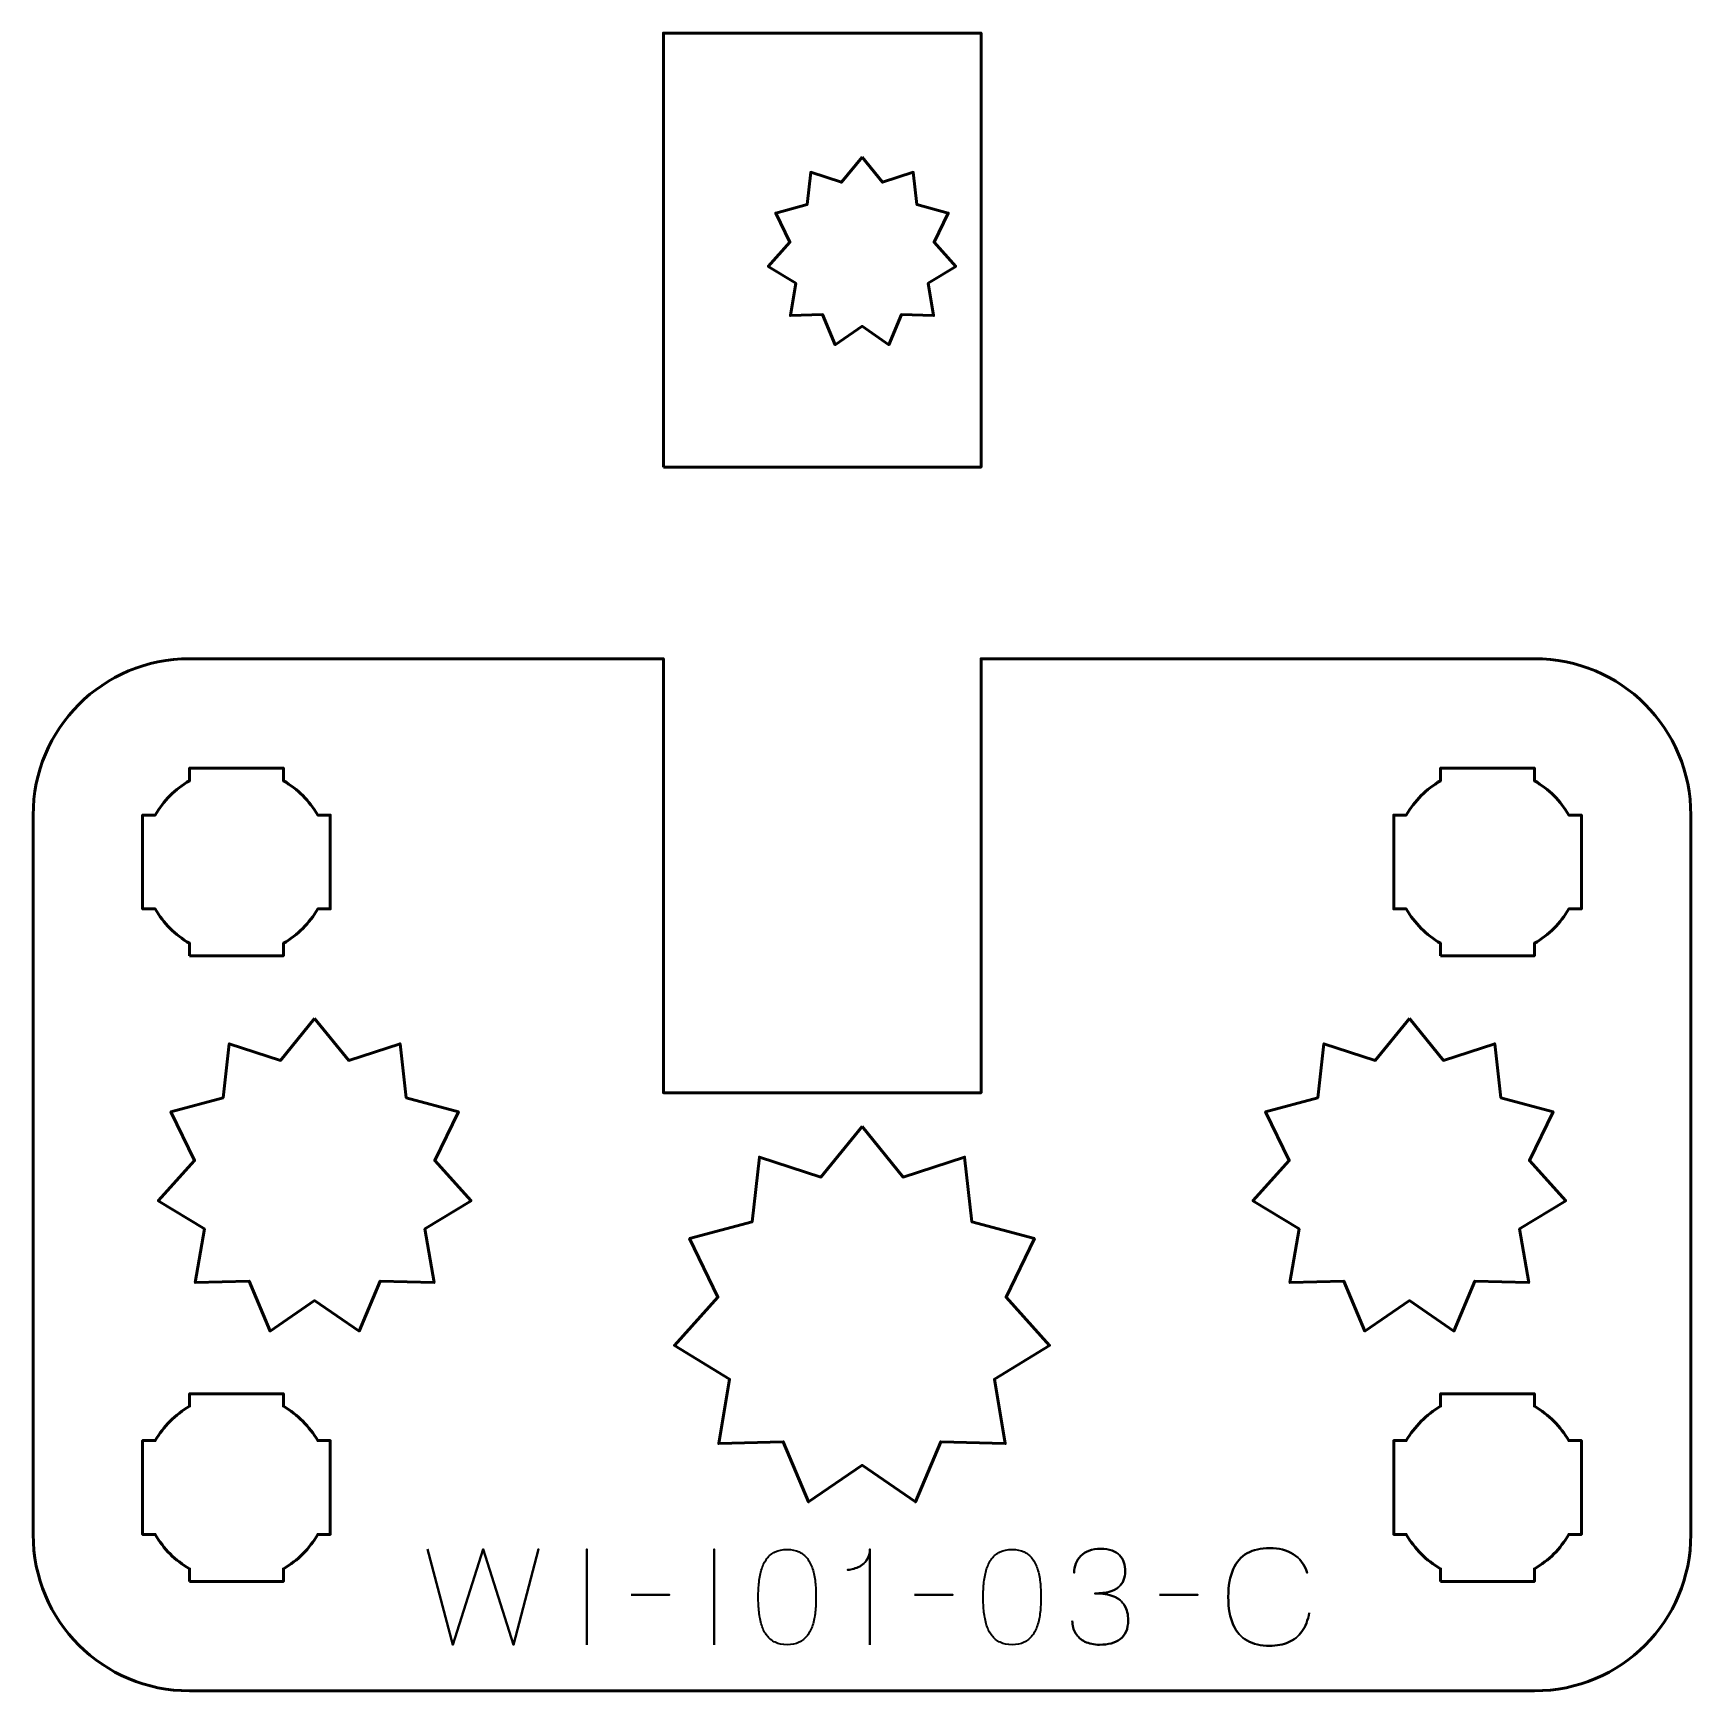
# Model space of a CAD drawing. Header units: centimetres. Extents: x -19.2 to -1.8, y -16.5 to -11.2.
# Drawn here: x -7.15 to -1.85, y -16.5 to -11.2 of the extents above; entities that cross this region are included whole.
import ezdxf

# ---------------------------------------------------------------- set-up
doc = ezdxf.new("R2010")
doc.units = ezdxf.units.CM
doc.header["$MEASUREMENT"] = 0
doc.layers.add('Layer 1', color=7, linetype='Continuous')

msp = doc.modelspace()

# ---------------------------------------------------------------- linework, layer by layer
at = {"layer": 'Layer 1', "color": 250, "lineweight": 53}
for points, knots in [([(-5.135, -12.58751), (-5.135, -12.58751), (-4.11902, -12.58751), (-4.11902, -12.58751), (-4.11902, -12.58751), (-4.11902, -12.58751), (-4.11902, -11.19998), (-4.11902, -11.19998), (-4.11902, -11.19998), (-4.11902, -11.19998), (-5.135, -11.19998), (-5.135, -11.19998), (-5.135, -11.19998), (-5.135, -11.19998), (-5.135, -12.58751), (-5.135, -12.58751)], [0, 0, 0, 0, 0.25, 0.25, 0.25, 0.25, 0.5, 0.5, 0.5, 0.5, 0.75, 0.75, 0.75, 0.75, 1, 1, 1, 1]), ([(-4.5, -11.59601), (-4.5, -11.59601), (-4.43445, -11.67669), (-4.43445, -11.67669), (-4.43445, -11.67669), (-4.43445, -11.67669), (-4.33613, -11.64462), (-4.33613, -11.64462), (-4.33613, -11.64462), (-4.33613, -11.64462), (-4.32418, -11.7483), (-4.32418, -11.7483), (-4.32418, -11.7483), (-4.32418, -11.7483), (-4.2243, -11.77501), (-4.2243, -11.77501), (-4.2243, -11.77501), (-4.2243, -11.77501), (-4.26972, -11.86876), (-4.26972, -11.86876), (-4.26972, -11.86876), (-4.26972, -11.86876), (-4.2, -11.94579), (-4.2, -11.94579), (-4.2, -11.94579), (-4.2, -11.94579), (-4.28837, -11.99985), (-4.28837, -11.99985), (-4.28837, -11.99985), (-4.28837, -11.99985), (-4.27095, -12.10273), (-4.27095, -12.10273), (-4.27095, -12.10273), (-4.27095, -12.10273), (-4.37422, -12.09994), (-4.37422, -12.09994), (-4.37422, -12.09994), (-4.37422, -12.09994), (-4.41461, -12.19601), (-4.41461, -12.19601), (-4.41461, -12.19601), (-4.41461, -12.19601), (-4.5, -12.13725), (-4.5, -12.13725), (-4.5, -12.13725), (-4.5, -12.13725), (-4.58539, -12.19601), (-4.58539, -12.19601), (-4.58539, -12.19601), (-4.58539, -12.19601), (-4.62578, -12.09994), (-4.62578, -12.09994), (-4.62578, -12.09994), (-4.62578, -12.09994), (-4.72905, -12.10273), (-4.72905, -12.10273), (-4.72905, -12.10273), (-4.72905, -12.10273), (-4.71163, -11.99985), (-4.71163, -11.99985), (-4.71163, -11.99985), (-4.71163, -11.99985), (-4.8, -11.94579), (-4.8, -11.94579), (-4.8, -11.94579), (-4.8, -11.94579), (-4.73028, -11.86876), (-4.73028, -11.86876), (-4.73028, -11.86876), (-4.73028, -11.86876), (-4.7757, -11.77501), (-4.7757, -11.77501), (-4.7757, -11.77501), (-4.7757, -11.77501), (-4.67582, -11.7483), (-4.67582, -11.7483), (-4.67582, -11.7483), (-4.67582, -11.7483), (-4.66387, -11.64462), (-4.66387, -11.64462), (-4.66387, -11.64462), (-4.66387, -11.64462), (-4.56555, -11.67669), (-4.56555, -11.67669), (-4.56555, -11.67669), (-4.56555, -11.67669), (-4.5, -11.59601), (-4.5, -11.59601)], [0, 0, 0, 0, 0.0454545, 0.0454545, 0.0454545, 0.0454545, 0.0909091, 0.0909091, 0.0909091, 0.0909091, 0.1363636, 0.1363636, 0.1363636, 0.1363636, 0.1818182, 0.1818182, 0.1818182, 0.1818182, 0.2272727, 0.2272727, 0.2272727, 0.2272727, 0.2727273, 0.2727273, 0.2727273, 0.2727273, 0.3181818, 0.3181818, 0.3181818, 0.3181818, 0.3636364, 0.3636364, 0.3636364, 0.3636364, 0.4090909, 0.4090909, 0.4090909, 0.4090909, 0.4545455, 0.4545455, 0.4545455, 0.4545455, 0.5, 0.5, 0.5, 0.5, 0.5454545, 0.5454545, 0.5454545, 0.5454545, 0.5909091, 0.5909091, 0.5909091, 0.5909091, 0.6363636, 0.6363636, 0.6363636, 0.6363636, 0.6818182, 0.6818182, 0.6818182, 0.6818182, 0.7272727, 0.7272727, 0.7272727, 0.7272727, 0.7727273, 0.7727273, 0.7727273, 0.7727273, 0.8181818, 0.8181818, 0.8181818, 0.8181818, 0.8636364, 0.8636364, 0.8636364, 0.8636364, 0.9090909, 0.9090909, 0.9090909, 0.9090909, 0.9545455, 0.9545455, 0.9545455, 0.9545455, 1, 1, 1, 1]), ([(-6.64994, -13.19998), (-6.64994, -13.19998), (-5.135, -13.19998), (-5.135, -13.19998), (-5.135, -13.19998), (-5.135, -13.19998), (-5.135, -14.58751), (-5.135, -14.58751), (-5.135, -14.58751), (-5.135, -14.58751), (-4.11902, -14.58751), (-4.11902, -14.58751), (-4.11902, -14.58751), (-4.11902, -14.58751), (-4.11902, -13.19998), (-4.11902, -13.19998), (-4.11902, -13.19998), (-4.11902, -13.19998), (-2.35007, -13.19998), (-2.35007, -13.19998), (-2.35007, -13.19998), (-2.07293, -13.19998), (-1.84997, -13.42307), (-1.84997, -13.70007), (-1.84997, -13.70007), (-1.84997, -13.70007), (-1.84997, -15.99994), (-1.84997, -15.99994), (-1.84997, -15.99994), (-1.84997, -16.27708), (-2.07293, -16.50004), (-2.35007, -16.50004), (-2.35007, -16.50004), (-2.35007, -16.50004), (-6.64994, -16.50004), (-6.64994, -16.50004), (-6.64994, -16.50004), (-6.92694, -16.50004), (-7.15003, -16.27708), (-7.15003, -15.99994), (-7.15003, -15.99994), (-7.15003, -15.99994), (-7.15003, -13.70007), (-7.15003, -13.70007), (-7.15003, -13.70007), (-7.15003, -13.42307), (-6.92694, -13.19998), (-6.64994, -13.19998)], [0, 0, 0, 0, 0.0833333, 0.0833333, 0.0833333, 0.0833333, 0.1666667, 0.1666667, 0.1666667, 0.1666667, 0.25, 0.25, 0.25, 0.25, 0.3333333, 0.3333333, 0.3333333, 0.3333333, 0.4166667, 0.4166667, 0.4166667, 0.4166667, 0.5, 0.5, 0.5, 0.5, 0.5833333, 0.5833333, 0.5833333, 0.5833333, 0.6666667, 0.6666667, 0.6666667, 0.6666667, 0.75, 0.75, 0.75, 0.75, 0.8333333, 0.8333333, 0.8333333, 0.8333333, 0.9166667, 0.9166667, 0.9166667, 0.9166667, 1, 1, 1, 1]), ([(-6.64994, -14.15001), (-6.64994, -14.15001), (-6.64994, -14.1099), (-6.64994, -14.1099), (-6.64994, -14.1099), (-6.69555, -14.08358), (-6.73347, -14.04555), (-6.75979, -14.00008), (-6.75979, -14.00008), (-6.75979, -14.00008), (-6.80001, -14.00008), (-6.80001, -14.00008), (-6.80001, -14.00008), (-6.80001, -14.00008), (-6.80001, -13.85001), (-6.80001, -13.85001), (-6.80001, -13.85001), (-6.80001, -13.85001), (-6.80001, -13.70007), (-6.80001, -13.70007), (-6.80001, -13.70007), (-6.80001, -13.70007), (-6.75979, -13.70007), (-6.75979, -13.70007), (-6.75979, -13.70007), (-6.73347, -13.65446), (-6.69555, -13.61654), (-6.64994, -13.59022), (-6.64994, -13.59022), (-6.64994, -13.59022), (-6.64994, -13.55), (-6.64994, -13.55), (-6.64994, -13.55), (-6.64994, -13.55), (-6.50001, -13.55), (-6.50001, -13.55), (-6.50001, -13.55), (-6.50001, -13.55), (-6.34993, -13.55), (-6.34993, -13.55), (-6.34993, -13.55), (-6.34993, -13.55), (-6.34993, -13.59022), (-6.34993, -13.59022), (-6.34993, -13.59022), (-6.30446, -13.61654), (-6.26643, -13.65446), (-6.24011, -13.70007), (-6.24011, -13.70007), (-6.24011, -13.70007), (-6.2, -13.70007), (-6.2, -13.70007), (-6.2, -13.70007), (-6.2, -13.70007), (-6.2, -13.85001), (-6.2, -13.85001), (-6.2, -13.85001), (-6.2, -13.85001), (-6.2, -14.00008), (-6.2, -14.00008), (-6.2, -14.00008), (-6.2, -14.00008), (-6.24011, -14.00008), (-6.24011, -14.00008), (-6.24011, -14.00008), (-6.26643, -14.04555), (-6.30446, -14.08358), (-6.34993, -14.1099), (-6.34993, -14.1099), (-6.34993, -14.1099), (-6.34993, -14.15001), (-6.34993, -14.15001), (-6.34993, -14.15001), (-6.34993, -14.15001), (-6.50001, -14.15001), (-6.50001, -14.15001), (-6.50001, -14.15001), (-6.50001, -14.15001), (-6.64994, -14.15001), (-6.64994, -14.15001)], [0, 0, 0, 0, 0.05, 0.05, 0.05, 0.05, 0.1, 0.1, 0.1, 0.1, 0.15, 0.15, 0.15, 0.15, 0.2, 0.2, 0.2, 0.2, 0.25, 0.25, 0.25, 0.25, 0.3, 0.3, 0.3, 0.3, 0.35, 0.35, 0.35, 0.35, 0.4, 0.4, 0.4, 0.4, 0.45, 0.45, 0.45, 0.45, 0.5, 0.5, 0.5, 0.5, 0.55, 0.55, 0.55, 0.55, 0.6, 0.6, 0.6, 0.6, 0.65, 0.65, 0.65, 0.65, 0.7, 0.7, 0.7, 0.7, 0.75, 0.75, 0.75, 0.75, 0.8, 0.8, 0.8, 0.8, 0.85, 0.85, 0.85, 0.85, 0.9, 0.9, 0.9, 0.9, 0.95, 0.95, 0.95, 0.95, 1, 1, 1, 1]), ([(-2.65007, -14.15001), (-2.65007, -14.15001), (-2.65007, -14.1099), (-2.65007, -14.1099), (-2.65007, -14.1099), (-2.69554, -14.08358), (-2.73343, -14.04555), (-2.75989, -14.00008), (-2.75989, -14.00008), (-2.75989, -14.00008), (-2.8, -14.00008), (-2.8, -14.00008), (-2.8, -14.00008), (-2.8, -14.00008), (-2.8, -13.85001), (-2.8, -13.85001), (-2.8, -13.85001), (-2.8, -13.85001), (-2.8, -13.70007), (-2.8, -13.70007), (-2.8, -13.70007), (-2.8, -13.70007), (-2.75989, -13.70007), (-2.75989, -13.70007), (-2.75989, -13.70007), (-2.73343, -13.65446), (-2.69554, -13.61654), (-2.65007, -13.59022), (-2.65007, -13.59022), (-2.65007, -13.59022), (-2.65007, -13.55), (-2.65007, -13.55), (-2.65007, -13.55), (-2.65007, -13.55), (-2.5, -13.55), (-2.5, -13.55), (-2.5, -13.55), (-2.5, -13.55), (-2.35007, -13.55), (-2.35007, -13.55), (-2.35007, -13.55), (-2.35007, -13.55), (-2.35007, -13.59022), (-2.35007, -13.59022), (-2.35007, -13.59022), (-2.30445, -13.61654), (-2.26653, -13.65446), (-2.24021, -13.70007), (-2.24021, -13.70007), (-2.24021, -13.70007), (-2.2, -13.70007), (-2.2, -13.70007), (-2.2, -13.70007), (-2.2, -13.70007), (-2.2, -13.85001), (-2.2, -13.85001), (-2.2, -13.85001), (-2.2, -13.85001), (-2.2, -14.00008), (-2.2, -14.00008), (-2.2, -14.00008), (-2.2, -14.00008), (-2.24021, -14.00008), (-2.24021, -14.00008), (-2.24021, -14.00008), (-2.26653, -14.04555), (-2.30445, -14.08358), (-2.35007, -14.1099), (-2.35007, -14.1099), (-2.35007, -14.1099), (-2.35007, -14.15001), (-2.35007, -14.15001), (-2.35007, -14.15001), (-2.35007, -14.15001), (-2.5, -14.15001), (-2.5, -14.15001), (-2.5, -14.15001), (-2.5, -14.15001), (-2.65007, -14.15001), (-2.65007, -14.15001)], [0, 0, 0, 0, 0.05, 0.05, 0.05, 0.05, 0.1, 0.1, 0.1, 0.1, 0.15, 0.15, 0.15, 0.15, 0.2, 0.2, 0.2, 0.2, 0.25, 0.25, 0.25, 0.25, 0.3, 0.3, 0.3, 0.3, 0.35, 0.35, 0.35, 0.35, 0.4, 0.4, 0.4, 0.4, 0.45, 0.45, 0.45, 0.45, 0.5, 0.5, 0.5, 0.5, 0.55, 0.55, 0.55, 0.55, 0.6, 0.6, 0.6, 0.6, 0.65, 0.65, 0.65, 0.65, 0.7, 0.7, 0.7, 0.7, 0.75, 0.75, 0.75, 0.75, 0.8, 0.8, 0.8, 0.8, 0.85, 0.85, 0.85, 0.85, 0.9, 0.9, 0.9, 0.9, 0.95, 0.95, 0.95, 0.95, 1, 1, 1, 1]), ([(-6.25, -14.35001), (-6.25, -14.35001), (-6.14076, -14.48448), (-6.14076, -14.48448), (-6.14076, -14.48448), (-6.14076, -14.48448), (-5.97689, -14.43103), (-5.97689, -14.43103), (-5.97689, -14.43103), (-5.97689, -14.43103), (-5.95696, -14.60382), (-5.95696, -14.60382), (-5.95696, -14.60382), (-5.95696, -14.60382), (-5.7905, -14.64834), (-5.7905, -14.64834), (-5.7905, -14.64834), (-5.7905, -14.64834), (-5.8662, -14.80459), (-5.8662, -14.80459), (-5.8662, -14.80459), (-5.8662, -14.80459), (-5.75, -14.93298), (-5.75, -14.93298), (-5.75, -14.93298), (-5.75, -14.93298), (-5.89729, -15.02308), (-5.89729, -15.02308), (-5.89729, -15.02308), (-5.89729, -15.02308), (-5.86824, -15.19454), (-5.86824, -15.19454), (-5.86824, -15.19454), (-5.86824, -15.19454), (-6.04037, -15.18989), (-6.04037, -15.18989), (-6.04037, -15.18989), (-6.04037, -15.18989), (-6.10769, -15.35001), (-6.10769, -15.35001), (-6.10769, -15.35001), (-6.10769, -15.35001), (-6.25, -15.25208), (-6.25, -15.25208), (-6.25, -15.25208), (-6.25, -15.25208), (-6.39231, -15.35001), (-6.39231, -15.35001), (-6.39231, -15.35001), (-6.39231, -15.35001), (-6.45963, -15.18989), (-6.45963, -15.18989), (-6.45963, -15.18989), (-6.45963, -15.18989), (-6.63176, -15.19454), (-6.63176, -15.19454), (-6.63176, -15.19454), (-6.63176, -15.19454), (-6.60271, -15.02308), (-6.60271, -15.02308), (-6.60271, -15.02308), (-6.60271, -15.02308), (-6.75, -14.93298), (-6.75, -14.93298), (-6.75, -14.93298), (-6.75, -14.93298), (-6.6338, -14.80459), (-6.6338, -14.80459), (-6.6338, -14.80459), (-6.6338, -14.80459), (-6.7095, -14.64834), (-6.7095, -14.64834), (-6.7095, -14.64834), (-6.7095, -14.64834), (-6.54304, -14.60382), (-6.54304, -14.60382), (-6.54304, -14.60382), (-6.54304, -14.60382), (-6.52311, -14.43103), (-6.52311, -14.43103), (-6.52311, -14.43103), (-6.52311, -14.43103), (-6.35924, -14.48448), (-6.35924, -14.48448), (-6.35924, -14.48448), (-6.35924, -14.48448), (-6.25, -14.35001), (-6.25, -14.35001)], [0, 0, 0, 0, 0.0454545, 0.0454545, 0.0454545, 0.0454545, 0.0909091, 0.0909091, 0.0909091, 0.0909091, 0.1363636, 0.1363636, 0.1363636, 0.1363636, 0.1818182, 0.1818182, 0.1818182, 0.1818182, 0.2272727, 0.2272727, 0.2272727, 0.2272727, 0.2727273, 0.2727273, 0.2727273, 0.2727273, 0.3181818, 0.3181818, 0.3181818, 0.3181818, 0.3636364, 0.3636364, 0.3636364, 0.3636364, 0.4090909, 0.4090909, 0.4090909, 0.4090909, 0.4545455, 0.4545455, 0.4545455, 0.4545455, 0.5, 0.5, 0.5, 0.5, 0.5454545, 0.5454545, 0.5454545, 0.5454545, 0.5909091, 0.5909091, 0.5909091, 0.5909091, 0.6363636, 0.6363636, 0.6363636, 0.6363636, 0.6818182, 0.6818182, 0.6818182, 0.6818182, 0.7272727, 0.7272727, 0.7272727, 0.7272727, 0.7727273, 0.7727273, 0.7727273, 0.7727273, 0.8181818, 0.8181818, 0.8181818, 0.8181818, 0.8636364, 0.8636364, 0.8636364, 0.8636364, 0.9090909, 0.9090909, 0.9090909, 0.9090909, 0.9545455, 0.9545455, 0.9545455, 0.9545455, 1, 1, 1, 1]), ([(-2.75, -14.35001), (-2.75, -14.35001), (-2.64076, -14.48448), (-2.64076, -14.48448), (-2.64076, -14.48448), (-2.64076, -14.48448), (-2.47689, -14.43103), (-2.47689, -14.43103), (-2.47689, -14.43103), (-2.47689, -14.43103), (-2.45696, -14.60382), (-2.45696, -14.60382), (-2.45696, -14.60382), (-2.45696, -14.60382), (-2.2905, -14.64834), (-2.2905, -14.64834), (-2.2905, -14.64834), (-2.2905, -14.64834), (-2.3662, -14.80459), (-2.3662, -14.80459), (-2.3662, -14.80459), (-2.3662, -14.80459), (-2.25, -14.93298), (-2.25, -14.93298), (-2.25, -14.93298), (-2.25, -14.93298), (-2.39729, -15.02308), (-2.39729, -15.02308), (-2.39729, -15.02308), (-2.39729, -15.02308), (-2.36824, -15.19454), (-2.36824, -15.19454), (-2.36824, -15.19454), (-2.36824, -15.19454), (-2.54037, -15.18989), (-2.54037, -15.18989), (-2.54037, -15.18989), (-2.54037, -15.18989), (-2.60769, -15.35001), (-2.60769, -15.35001), (-2.60769, -15.35001), (-2.60769, -15.35001), (-2.75, -15.25208), (-2.75, -15.25208), (-2.75, -15.25208), (-2.75, -15.25208), (-2.89231, -15.35001), (-2.89231, -15.35001), (-2.89231, -15.35001), (-2.89231, -15.35001), (-2.95963, -15.18989), (-2.95963, -15.18989), (-2.95963, -15.18989), (-2.95963, -15.18989), (-3.13176, -15.19454), (-3.13176, -15.19454), (-3.13176, -15.19454), (-3.13176, -15.19454), (-3.10271, -15.02308), (-3.10271, -15.02308), (-3.10271, -15.02308), (-3.10271, -15.02308), (-3.25, -14.93298), (-3.25, -14.93298), (-3.25, -14.93298), (-3.25, -14.93298), (-3.1338, -14.80459), (-3.1338, -14.80459), (-3.1338, -14.80459), (-3.1338, -14.80459), (-3.2095, -14.64834), (-3.2095, -14.64834), (-3.2095, -14.64834), (-3.2095, -14.64834), (-3.04304, -14.60382), (-3.04304, -14.60382), (-3.04304, -14.60382), (-3.04304, -14.60382), (-3.02311, -14.43103), (-3.02311, -14.43103), (-3.02311, -14.43103), (-3.02311, -14.43103), (-2.85924, -14.48448), (-2.85924, -14.48448), (-2.85924, -14.48448), (-2.85924, -14.48448), (-2.75, -14.35001), (-2.75, -14.35001)], [0, 0, 0, 0, 0.0454545, 0.0454545, 0.0454545, 0.0454545, 0.0909091, 0.0909091, 0.0909091, 0.0909091, 0.1363636, 0.1363636, 0.1363636, 0.1363636, 0.1818182, 0.1818182, 0.1818182, 0.1818182, 0.2272727, 0.2272727, 0.2272727, 0.2272727, 0.2727273, 0.2727273, 0.2727273, 0.2727273, 0.3181818, 0.3181818, 0.3181818, 0.3181818, 0.3636364, 0.3636364, 0.3636364, 0.3636364, 0.4090909, 0.4090909, 0.4090909, 0.4090909, 0.4545455, 0.4545455, 0.4545455, 0.4545455, 0.5, 0.5, 0.5, 0.5, 0.5454545, 0.5454545, 0.5454545, 0.5454545, 0.5909091, 0.5909091, 0.5909091, 0.5909091, 0.6363636, 0.6363636, 0.6363636, 0.6363636, 0.6818182, 0.6818182, 0.6818182, 0.6818182, 0.7272727, 0.7272727, 0.7272727, 0.7272727, 0.7727273, 0.7727273, 0.7727273, 0.7727273, 0.8181818, 0.8181818, 0.8181818, 0.8181818, 0.8636364, 0.8636364, 0.8636364, 0.8636364, 0.9090909, 0.9090909, 0.9090909, 0.9090909, 0.9545455, 0.9545455, 0.9545455, 0.9545455, 1, 1, 1, 1]), ([(-4.5, -14.69601), (-4.5, -14.69601), (-4.36891, -14.85738), (-4.36891, -14.85738), (-4.36891, -14.85738), (-4.36891, -14.85738), (-4.17227, -14.79324), (-4.17227, -14.79324), (-4.17227, -14.79324), (-4.17227, -14.79324), (-4.14835, -15.00059), (-4.14835, -15.00059), (-4.14835, -15.00059), (-4.14835, -15.00059), (-3.9486, -15.05401), (-3.9486, -15.05401), (-3.9486, -15.05401), (-3.9486, -15.05401), (-4.03944, -15.24151), (-4.03944, -15.24151), (-4.03944, -15.24151), (-4.03944, -15.24151), (-3.9, -15.39558), (-3.9, -15.39558), (-3.9, -15.39558), (-3.9, -15.39558), (-4.07675, -15.50369), (-4.07675, -15.50369), (-4.07675, -15.50369), (-4.07675, -15.50369), (-4.04189, -15.70944), (-4.04189, -15.70944), (-4.04189, -15.70944), (-4.04189, -15.70944), (-4.24844, -15.70386), (-4.24844, -15.70386), (-4.24844, -15.70386), (-4.24844, -15.70386), (-4.32923, -15.89601), (-4.32923, -15.89601), (-4.32923, -15.89601), (-4.32923, -15.89601), (-4.5, -15.77849), (-4.5, -15.77849), (-4.5, -15.77849), (-4.5, -15.77849), (-4.67077, -15.89601), (-4.67077, -15.89601), (-4.67077, -15.89601), (-4.67077, -15.89601), (-4.75156, -15.70386), (-4.75156, -15.70386), (-4.75156, -15.70386), (-4.75156, -15.70386), (-4.95811, -15.70944), (-4.95811, -15.70944), (-4.95811, -15.70944), (-4.95811, -15.70944), (-4.92325, -15.50369), (-4.92325, -15.50369), (-4.92325, -15.50369), (-4.92325, -15.50369), (-5.1, -15.39558), (-5.1, -15.39558), (-5.1, -15.39558), (-5.1, -15.39558), (-4.96056, -15.24151), (-4.96056, -15.24151), (-4.96056, -15.24151), (-4.96056, -15.24151), (-5.0514, -15.05401), (-5.0514, -15.05401), (-5.0514, -15.05401), (-5.0514, -15.05401), (-4.85165, -15.00059), (-4.85165, -15.00059), (-4.85165, -15.00059), (-4.85165, -15.00059), (-4.82773, -14.79324), (-4.82773, -14.79324), (-4.82773, -14.79324), (-4.82773, -14.79324), (-4.63109, -14.85738), (-4.63109, -14.85738), (-4.63109, -14.85738), (-4.63109, -14.85738), (-4.5, -14.69601), (-4.5, -14.69601)], [0, 0, 0, 0, 0.0454545, 0.0454545, 0.0454545, 0.0454545, 0.0909091, 0.0909091, 0.0909091, 0.0909091, 0.1363636, 0.1363636, 0.1363636, 0.1363636, 0.1818182, 0.1818182, 0.1818182, 0.1818182, 0.2272727, 0.2272727, 0.2272727, 0.2272727, 0.2727273, 0.2727273, 0.2727273, 0.2727273, 0.3181818, 0.3181818, 0.3181818, 0.3181818, 0.3636364, 0.3636364, 0.3636364, 0.3636364, 0.4090909, 0.4090909, 0.4090909, 0.4090909, 0.4545455, 0.4545455, 0.4545455, 0.4545455, 0.5, 0.5, 0.5, 0.5, 0.5454545, 0.5454545, 0.5454545, 0.5454545, 0.5909091, 0.5909091, 0.5909091, 0.5909091, 0.6363636, 0.6363636, 0.6363636, 0.6363636, 0.6818182, 0.6818182, 0.6818182, 0.6818182, 0.7272727, 0.7272727, 0.7272727, 0.7272727, 0.7727273, 0.7727273, 0.7727273, 0.7727273, 0.8181818, 0.8181818, 0.8181818, 0.8181818, 0.8636364, 0.8636364, 0.8636364, 0.8636364, 0.9090909, 0.9090909, 0.9090909, 0.9090909, 0.9545455, 0.9545455, 0.9545455, 0.9545455, 1, 1, 1, 1]), ([(-6.64994, -16.15008), (-6.64994, -16.15008), (-6.64994, -16.10983), (-6.64994, -16.10983), (-6.64994, -16.10983), (-6.69555, -16.08351), (-6.73347, -16.04548), (-6.75979, -16.00001), (-6.75979, -16.00001), (-6.75979, -16.00001), (-6.80001, -16.00001), (-6.80001, -16.00001), (-6.80001, -16.00001), (-6.80001, -16.00001), (-6.80001, -15.85008), (-6.80001, -15.85008), (-6.80001, -15.85008), (-6.80001, -15.85008), (-6.80001, -15.70001), (-6.80001, -15.70001), (-6.80001, -15.70001), (-6.80001, -15.70001), (-6.75979, -15.70001), (-6.75979, -15.70001), (-6.75979, -15.70001), (-6.73347, -15.65453), (-6.69555, -15.6165), (-6.64994, -15.59019), (-6.64994, -15.59019), (-6.64994, -15.59019), (-6.64994, -15.55008), (-6.64994, -15.55008), (-6.64994, -15.55008), (-6.64994, -15.55008), (-6.50001, -15.55008), (-6.50001, -15.55008), (-6.50001, -15.55008), (-6.50001, -15.55008), (-6.34993, -15.55008), (-6.34993, -15.55008), (-6.34993, -15.55008), (-6.34993, -15.55008), (-6.34993, -15.59019), (-6.34993, -15.59019), (-6.34993, -15.59019), (-6.30446, -15.6165), (-6.26643, -15.65453), (-6.24011, -15.70001), (-6.24011, -15.70001), (-6.24011, -15.70001), (-6.2, -15.70001), (-6.2, -15.70001), (-6.2, -15.70001), (-6.2, -15.70001), (-6.2, -15.85008), (-6.2, -15.85008), (-6.2, -15.85008), (-6.2, -15.85008), (-6.2, -16.00001), (-6.2, -16.00001), (-6.2, -16.00001), (-6.2, -16.00001), (-6.24011, -16.00001), (-6.24011, -16.00001), (-6.24011, -16.00001), (-6.26643, -16.04548), (-6.30446, -16.08351), (-6.34993, -16.10983), (-6.34993, -16.10983), (-6.34993, -16.10983), (-6.34993, -16.15008), (-6.34993, -16.15008), (-6.34993, -16.15008), (-6.34993, -16.15008), (-6.50001, -16.15008), (-6.50001, -16.15008), (-6.50001, -16.15008), (-6.50001, -16.15008), (-6.64994, -16.15008), (-6.64994, -16.15008)], [0, 0, 0, 0, 0.05, 0.05, 0.05, 0.05, 0.1, 0.1, 0.1, 0.1, 0.15, 0.15, 0.15, 0.15, 0.2, 0.2, 0.2, 0.2, 0.25, 0.25, 0.25, 0.25, 0.3, 0.3, 0.3, 0.3, 0.35, 0.35, 0.35, 0.35, 0.4, 0.4, 0.4, 0.4, 0.45, 0.45, 0.45, 0.45, 0.5, 0.5, 0.5, 0.5, 0.55, 0.55, 0.55, 0.55, 0.6, 0.6, 0.6, 0.6, 0.65, 0.65, 0.65, 0.65, 0.7, 0.7, 0.7, 0.7, 0.75, 0.75, 0.75, 0.75, 0.8, 0.8, 0.8, 0.8, 0.85, 0.85, 0.85, 0.85, 0.9, 0.9, 0.9, 0.9, 0.95, 0.95, 0.95, 0.95, 1, 1, 1, 1]), ([(-2.65007, -16.15008), (-2.65007, -16.15008), (-2.65007, -16.10983), (-2.65007, -16.10983), (-2.65007, -16.10983), (-2.69554, -16.08351), (-2.73343, -16.04548), (-2.75989, -16.00001), (-2.75989, -16.00001), (-2.75989, -16.00001), (-2.8, -16.00001), (-2.8, -16.00001), (-2.8, -16.00001), (-2.8, -16.00001), (-2.8, -15.85008), (-2.8, -15.85008), (-2.8, -15.85008), (-2.8, -15.85008), (-2.8, -15.70001), (-2.8, -15.70001), (-2.8, -15.70001), (-2.8, -15.70001), (-2.75989, -15.70001), (-2.75989, -15.70001), (-2.75989, -15.70001), (-2.73343, -15.65453), (-2.69554, -15.6165), (-2.65007, -15.59019), (-2.65007, -15.59019), (-2.65007, -15.59019), (-2.65007, -15.55008), (-2.65007, -15.55008), (-2.65007, -15.55008), (-2.65007, -15.55008), (-2.5, -15.55008), (-2.5, -15.55008), (-2.5, -15.55008), (-2.5, -15.55008), (-2.35007, -15.55008), (-2.35007, -15.55008), (-2.35007, -15.55008), (-2.35007, -15.55008), (-2.35007, -15.59019), (-2.35007, -15.59019), (-2.35007, -15.59019), (-2.30445, -15.6165), (-2.26653, -15.65453), (-2.24021, -15.70001), (-2.24021, -15.70001), (-2.24021, -15.70001), (-2.2, -15.70001), (-2.2, -15.70001), (-2.2, -15.70001), (-2.2, -15.70001), (-2.2, -15.85008), (-2.2, -15.85008), (-2.2, -15.85008), (-2.2, -15.85008), (-2.2, -16.00001), (-2.2, -16.00001), (-2.2, -16.00001), (-2.2, -16.00001), (-2.24021, -16.00001), (-2.24021, -16.00001), (-2.24021, -16.00001), (-2.26653, -16.04548), (-2.30445, -16.08351), (-2.35007, -16.10983), (-2.35007, -16.10983), (-2.35007, -16.10983), (-2.35007, -16.15008), (-2.35007, -16.15008), (-2.35007, -16.15008), (-2.35007, -16.15008), (-2.5, -16.15008), (-2.5, -16.15008), (-2.5, -16.15008), (-2.5, -16.15008), (-2.65007, -16.15008), (-2.65007, -16.15008)], [0, 0, 0, 0, 0.05, 0.05, 0.05, 0.05, 0.1, 0.1, 0.1, 0.1, 0.15, 0.15, 0.15, 0.15, 0.2, 0.2, 0.2, 0.2, 0.25, 0.25, 0.25, 0.25, 0.3, 0.3, 0.3, 0.3, 0.35, 0.35, 0.35, 0.35, 0.4, 0.4, 0.4, 0.4, 0.45, 0.45, 0.45, 0.45, 0.5, 0.5, 0.5, 0.5, 0.55, 0.55, 0.55, 0.55, 0.6, 0.6, 0.6, 0.6, 0.65, 0.65, 0.65, 0.65, 0.7, 0.7, 0.7, 0.7, 0.75, 0.75, 0.75, 0.75, 0.8, 0.8, 0.8, 0.8, 0.85, 0.85, 0.85, 0.85, 0.9, 0.9, 0.9, 0.9, 0.95, 0.95, 0.95, 0.95, 1, 1, 1, 1])]:
    msp.add_open_spline(points, degree=3, knots=knots, dxfattribs=at)
at = {"layer": 'Layer 1', "color": 30, "lineweight": 35}
for points, knots in [([(-5.88874, -16.04743), (-5.88874, -16.04743), (-5.80831, -16.35265), (-5.80831, -16.35265), (-5.80831, -16.35265), (-5.80831, -16.35265), (-5.71137, -16.04743), (-5.71137, -16.04743), (-5.71137, -16.04743), (-5.71137, -16.04743), (-5.61442, -16.35265), (-5.61442, -16.35265), (-5.61442, -16.35265), (-5.61442, -16.35265), (-5.53399, -16.04743), (-5.53399, -16.04743), (-5.53399, -16.04743), (-5.53399, -16.04743), (-5.61442, -16.35265), (-5.61442, -16.35265), (-5.61442, -16.35265), (-5.61442, -16.35265), (-5.71137, -16.04743), (-5.71137, -16.04743), (-5.71137, -16.04743), (-5.71137, -16.04743), (-5.80831, -16.35265), (-5.80831, -16.35265), (-5.80831, -16.35265), (-5.80831, -16.35265), (-5.88874, -16.04743), (-5.88874, -16.04743)], [0, 0, 0, 0, 0.125, 0.125, 0.125, 0.125, 0.25, 0.25, 0.25, 0.25, 0.375, 0.375, 0.375, 0.375, 0.5, 0.5, 0.5, 0.5, 0.625, 0.625, 0.625, 0.625, 0.75, 0.75, 0.75, 0.75, 0.875, 0.875, 0.875, 0.875, 1, 1, 1, 1]), ([(-5.37947, -16.35265), (-5.37947, -16.35265), (-5.37947, -16.04743), (-5.37947, -16.04743), (-5.37947, -16.04743), (-5.37947, -16.04743), (-5.37947, -16.35265), (-5.37947, -16.35265)], [0, 0, 0, 0, 0.5, 0.5, 0.5, 0.5, 1, 1, 1, 1]), ([(-4.97265, -16.35265), (-4.97265, -16.35265), (-4.97265, -16.04743), (-4.97265, -16.04743), (-4.97265, -16.04743), (-4.97265, -16.04743), (-4.97265, -16.35265), (-4.97265, -16.35265)], [0, 0, 0, 0, 0.5, 0.5, 0.5, 0.5, 1, 1, 1, 1]), ([(-4.73939, -16.35265), (-4.72458, -16.35258), (-4.71181, -16.34997), (-4.70115, -16.34489), (-4.70115, -16.34489), (-4.69057, -16.33981), (-4.68175, -16.33254), (-4.6747, -16.3233), (-4.6747, -16.3233), (-4.66771, -16.31399), (-4.66221, -16.30298), (-4.65812, -16.29028), (-4.65812, -16.29028), (-4.65409, -16.27758), (-4.6512, -16.26368), (-4.64958, -16.24844), (-4.64958, -16.24844), (-4.64788, -16.2332), (-4.64704, -16.21718), (-4.64711, -16.20025), (-4.64711, -16.20025), (-4.64704, -16.18339), (-4.64788, -16.16737), (-4.64958, -16.1522), (-4.64958, -16.1522), (-4.6512, -16.13703), (-4.65409, -16.12306), (-4.65812, -16.11036), (-4.65812, -16.11036), (-4.66221, -16.09773), (-4.66771, -16.08673), (-4.6747, -16.07734), (-4.6747, -16.07734), (-4.68175, -16.06803), (-4.69057, -16.06076), (-4.70115, -16.05568), (-4.70115, -16.05568), (-4.71181, -16.05053), (-4.72458, -16.04792), (-4.73939, -16.04785), (-4.73939, -16.04785), (-4.75421, -16.04792), (-4.76698, -16.05053), (-4.77764, -16.05568), (-4.77764, -16.05568), (-4.78822, -16.06076), (-4.79704, -16.06803), (-4.80409, -16.07734), (-4.80409, -16.07734), (-4.81108, -16.08673), (-4.81658, -16.09773), (-4.82067, -16.11036), (-4.82067, -16.11036), (-4.8247, -16.12306), (-4.82759, -16.13703), (-4.82921, -16.1522), (-4.82921, -16.1522), (-4.8309, -16.16737), (-4.83175, -16.18339), (-4.83168, -16.20025), (-4.83168, -16.20025), (-4.83175, -16.21718), (-4.8309, -16.2332), (-4.82921, -16.24844), (-4.82921, -16.24844), (-4.82759, -16.26368), (-4.8247, -16.27758), (-4.82067, -16.29028), (-4.82067, -16.29028), (-4.81658, -16.30298), (-4.81108, -16.31399), (-4.80409, -16.3233), (-4.80409, -16.3233), (-4.79704, -16.33254), (-4.78822, -16.33981), (-4.77764, -16.34489), (-4.77764, -16.34489), (-4.76698, -16.34997), (-4.75421, -16.35258), (-4.73939, -16.35265)], [0, 0, 0, 0, 0.05, 0.05, 0.05, 0.05, 0.1, 0.1, 0.1, 0.1, 0.15, 0.15, 0.15, 0.15, 0.2, 0.2, 0.2, 0.2, 0.25, 0.25, 0.25, 0.25, 0.3, 0.3, 0.3, 0.3, 0.35, 0.35, 0.35, 0.35, 0.4, 0.4, 0.4, 0.4, 0.45, 0.45, 0.45, 0.45, 0.5, 0.5, 0.5, 0.5, 0.55, 0.55, 0.55, 0.55, 0.6, 0.6, 0.6, 0.6, 0.65, 0.65, 0.65, 0.65, 0.7, 0.7, 0.7, 0.7, 0.75, 0.75, 0.75, 0.75, 0.8, 0.8, 0.8, 0.8, 0.85, 0.85, 0.85, 0.85, 0.9, 0.9, 0.9, 0.9, 0.95, 0.95, 0.95, 0.95, 1, 1, 1, 1]), ([(-4.73939, -16.35265), (-4.72458, -16.35258), (-4.71181, -16.34997), (-4.70115, -16.34489), (-4.70115, -16.34489), (-4.69057, -16.33981), (-4.68175, -16.33254), (-4.6747, -16.3233), (-4.6747, -16.3233), (-4.66771, -16.31399), (-4.66221, -16.30298), (-4.65812, -16.29028), (-4.65812, -16.29028), (-4.65409, -16.27758), (-4.6512, -16.26368), (-4.64958, -16.24844), (-4.64958, -16.24844), (-4.64788, -16.2332), (-4.64704, -16.21718), (-4.64711, -16.20025), (-4.64711, -16.20025), (-4.64704, -16.18339), (-4.64788, -16.16737), (-4.64958, -16.1522), (-4.64958, -16.1522), (-4.6512, -16.13703), (-4.65409, -16.12306), (-4.65812, -16.11036), (-4.65812, -16.11036), (-4.66221, -16.09773), (-4.66771, -16.08673), (-4.6747, -16.07734), (-4.6747, -16.07734), (-4.68175, -16.06803), (-4.69057, -16.06076), (-4.70115, -16.05568), (-4.70115, -16.05568), (-4.71181, -16.05053), (-4.72458, -16.04792), (-4.73939, -16.04785), (-4.73939, -16.04785), (-4.75421, -16.04792), (-4.76698, -16.05053), (-4.77764, -16.05568), (-4.77764, -16.05568), (-4.78822, -16.06076), (-4.79704, -16.06803), (-4.80409, -16.07734), (-4.80409, -16.07734), (-4.81108, -16.08673), (-4.81658, -16.09773), (-4.82067, -16.11036), (-4.82067, -16.11036), (-4.8247, -16.12306), (-4.82759, -16.13703), (-4.82921, -16.1522), (-4.82921, -16.1522), (-4.8309, -16.16737), (-4.83175, -16.18339), (-4.83168, -16.20025), (-4.83168, -16.20025), (-4.83175, -16.21718), (-4.8309, -16.2332), (-4.82921, -16.24844), (-4.82921, -16.24844), (-4.82759, -16.26368), (-4.8247, -16.27758), (-4.82067, -16.29028), (-4.82067, -16.29028), (-4.81658, -16.30298), (-4.81108, -16.31399), (-4.80409, -16.3233), (-4.80409, -16.3233), (-4.79704, -16.33254), (-4.78822, -16.33981), (-4.77764, -16.34489), (-4.77764, -16.34489), (-4.76698, -16.34997), (-4.75421, -16.35258), (-4.73939, -16.35265)], [0, 0, 0, 0, 0.05, 0.05, 0.05, 0.05, 0.1, 0.1, 0.1, 0.1, 0.15, 0.15, 0.15, 0.15, 0.2, 0.2, 0.2, 0.2, 0.25, 0.25, 0.25, 0.25, 0.3, 0.3, 0.3, 0.3, 0.35, 0.35, 0.35, 0.35, 0.4, 0.4, 0.4, 0.4, 0.45, 0.45, 0.45, 0.45, 0.5, 0.5, 0.5, 0.5, 0.55, 0.55, 0.55, 0.55, 0.6, 0.6, 0.6, 0.6, 0.65, 0.65, 0.65, 0.65, 0.7, 0.7, 0.7, 0.7, 0.75, 0.75, 0.75, 0.75, 0.8, 0.8, 0.8, 0.8, 0.85, 0.85, 0.85, 0.85, 0.9, 0.9, 0.9, 0.9, 0.95, 0.95, 0.95, 0.95, 1, 1, 1, 1]), ([(-4.47481, -16.35265), (-4.47481, -16.35265), (-4.47481, -16.04743), (-4.47481, -16.04743), (-4.47481, -16.04743), (-4.47488, -16.0578), (-4.47672, -16.06669), (-4.48025, -16.0741), (-4.48025, -16.0741), (-4.4837, -16.08158), (-4.48829, -16.08772), (-4.49393, -16.09265), (-4.49393, -16.09265), (-4.49958, -16.09759), (-4.50565, -16.10154), (-4.51214, -16.10451), (-4.51214, -16.10451), (-4.51863, -16.1074), (-4.52491, -16.10959), (-4.53098, -16.11093), (-4.53098, -16.11093), (-4.53711, -16.11234), (-4.54234, -16.11319), (-4.54678, -16.11347), (-4.54678, -16.11347), (-4.54234, -16.11319), (-4.53711, -16.11234), (-4.53098, -16.11093), (-4.53098, -16.11093), (-4.52491, -16.10959), (-4.51863, -16.1074), (-4.51214, -16.10451), (-4.51214, -16.10451), (-4.50565, -16.10154), (-4.49958, -16.09759), (-4.49393, -16.09265), (-4.49393, -16.09265), (-4.48829, -16.08772), (-4.4837, -16.08158), (-4.48025, -16.0741), (-4.48025, -16.0741), (-4.47672, -16.06669), (-4.47488, -16.0578), (-4.47481, -16.04743), (-4.47481, -16.04743), (-4.47481, -16.04743), (-4.47481, -16.35265), (-4.47481, -16.35265)], [0, 0, 0, 0, 0.0833333, 0.0833333, 0.0833333, 0.0833333, 0.1666667, 0.1666667, 0.1666667, 0.1666667, 0.25, 0.25, 0.25, 0.25, 0.3333333, 0.3333333, 0.3333333, 0.3333333, 0.4166667, 0.4166667, 0.4166667, 0.4166667, 0.5, 0.5, 0.5, 0.5, 0.5833333, 0.5833333, 0.5833333, 0.5833333, 0.6666667, 0.6666667, 0.6666667, 0.6666667, 0.75, 0.75, 0.75, 0.75, 0.8333333, 0.8333333, 0.8333333, 0.8333333, 0.9166667, 0.9166667, 0.9166667, 0.9166667, 1, 1, 1, 1]), ([(-4.02016, -16.35265), (-4.00535, -16.35258), (-3.99258, -16.34997), (-3.98192, -16.34489), (-3.98192, -16.34489), (-3.97134, -16.33981), (-3.96252, -16.33254), (-3.95547, -16.3233), (-3.95547, -16.3233), (-3.94848, -16.31399), (-3.94298, -16.30298), (-3.93889, -16.29028), (-3.93889, -16.29028), (-3.93486, -16.27758), (-3.93197, -16.26368), (-3.93035, -16.24844), (-3.93035, -16.24844), (-3.92865, -16.2332), (-3.92781, -16.21718), (-3.92788, -16.20025), (-3.92788, -16.20025), (-3.92781, -16.18339), (-3.92865, -16.16737), (-3.93035, -16.1522), (-3.93035, -16.1522), (-3.93197, -16.13703), (-3.93486, -16.12306), (-3.93889, -16.11036), (-3.93889, -16.11036), (-3.94298, -16.09773), (-3.94848, -16.08673), (-3.95547, -16.07734), (-3.95547, -16.07734), (-3.96252, -16.06803), (-3.97134, -16.06076), (-3.98192, -16.05568), (-3.98192, -16.05568), (-3.99258, -16.05053), (-4.00535, -16.04792), (-4.02016, -16.04785), (-4.02016, -16.04785), (-4.03498, -16.04792), (-4.04775, -16.05053), (-4.05841, -16.05568), (-4.05841, -16.05568), (-4.06899, -16.06076), (-4.07781, -16.06803), (-4.08486, -16.07734), (-4.08486, -16.07734), (-4.09185, -16.08673), (-4.09735, -16.09773), (-4.10144, -16.11036), (-4.10144, -16.11036), (-4.10547, -16.12306), (-4.10836, -16.13703), (-4.10998, -16.1522), (-4.10998, -16.1522), (-4.11167, -16.16737), (-4.11252, -16.18339), (-4.11245, -16.20025), (-4.11245, -16.20025), (-4.11252, -16.21718), (-4.11167, -16.2332), (-4.10998, -16.24844), (-4.10998, -16.24844), (-4.10836, -16.26368), (-4.10547, -16.27758), (-4.10144, -16.29028), (-4.10144, -16.29028), (-4.09735, -16.30298), (-4.09185, -16.31399), (-4.08486, -16.3233), (-4.08486, -16.3233), (-4.07781, -16.33254), (-4.06899, -16.33981), (-4.05841, -16.34489), (-4.05841, -16.34489), (-4.04775, -16.34997), (-4.03498, -16.35258), (-4.02016, -16.35265)], [0, 0, 0, 0, 0.05, 0.05, 0.05, 0.05, 0.1, 0.1, 0.1, 0.1, 0.15, 0.15, 0.15, 0.15, 0.2, 0.2, 0.2, 0.2, 0.25, 0.25, 0.25, 0.25, 0.3, 0.3, 0.3, 0.3, 0.35, 0.35, 0.35, 0.35, 0.4, 0.4, 0.4, 0.4, 0.45, 0.45, 0.45, 0.45, 0.5, 0.5, 0.5, 0.5, 0.55, 0.55, 0.55, 0.55, 0.6, 0.6, 0.6, 0.6, 0.65, 0.65, 0.65, 0.65, 0.7, 0.7, 0.7, 0.7, 0.75, 0.75, 0.75, 0.75, 0.8, 0.8, 0.8, 0.8, 0.85, 0.85, 0.85, 0.85, 0.9, 0.9, 0.9, 0.9, 0.95, 0.95, 0.95, 0.95, 1, 1, 1, 1]), ([(-4.02016, -16.35265), (-4.00535, -16.35258), (-3.99258, -16.34997), (-3.98192, -16.34489), (-3.98192, -16.34489), (-3.97134, -16.33981), (-3.96252, -16.33254), (-3.95547, -16.3233), (-3.95547, -16.3233), (-3.94848, -16.31399), (-3.94298, -16.30298), (-3.93889, -16.29028), (-3.93889, -16.29028), (-3.93486, -16.27758), (-3.93197, -16.26368), (-3.93035, -16.24844), (-3.93035, -16.24844), (-3.92865, -16.2332), (-3.92781, -16.21718), (-3.92788, -16.20025), (-3.92788, -16.20025), (-3.92781, -16.18339), (-3.92865, -16.16737), (-3.93035, -16.1522), (-3.93035, -16.1522), (-3.93197, -16.13703), (-3.93486, -16.12306), (-3.93889, -16.11036), (-3.93889, -16.11036), (-3.94298, -16.09773), (-3.94848, -16.08673), (-3.95547, -16.07734), (-3.95547, -16.07734), (-3.96252, -16.06803), (-3.97134, -16.06076), (-3.98192, -16.05568), (-3.98192, -16.05568), (-3.99258, -16.05053), (-4.00535, -16.04792), (-4.02016, -16.04785), (-4.02016, -16.04785), (-4.03498, -16.04792), (-4.04775, -16.05053), (-4.05841, -16.05568), (-4.05841, -16.05568), (-4.06899, -16.06076), (-4.07781, -16.06803), (-4.08486, -16.07734), (-4.08486, -16.07734), (-4.09185, -16.08673), (-4.09735, -16.09773), (-4.10144, -16.11036), (-4.10144, -16.11036), (-4.10547, -16.12306), (-4.10836, -16.13703), (-4.10998, -16.1522), (-4.10998, -16.1522), (-4.11167, -16.16737), (-4.11252, -16.18339), (-4.11245, -16.20025), (-4.11245, -16.20025), (-4.11252, -16.21718), (-4.11167, -16.2332), (-4.10998, -16.24844), (-4.10998, -16.24844), (-4.10836, -16.26368), (-4.10547, -16.27758), (-4.10144, -16.29028), (-4.10144, -16.29028), (-4.09735, -16.30298), (-4.09185, -16.31399), (-4.08486, -16.3233), (-4.08486, -16.3233), (-4.07781, -16.33254), (-4.06899, -16.33981), (-4.05841, -16.34489), (-4.05841, -16.34489), (-4.04775, -16.34997), (-4.03498, -16.35258), (-4.02016, -16.35265)], [0, 0, 0, 0, 0.05, 0.05, 0.05, 0.05, 0.1, 0.1, 0.1, 0.1, 0.15, 0.15, 0.15, 0.15, 0.2, 0.2, 0.2, 0.2, 0.25, 0.25, 0.25, 0.25, 0.3, 0.3, 0.3, 0.3, 0.35, 0.35, 0.35, 0.35, 0.4, 0.4, 0.4, 0.4, 0.45, 0.45, 0.45, 0.45, 0.5, 0.5, 0.5, 0.5, 0.55, 0.55, 0.55, 0.55, 0.6, 0.6, 0.6, 0.6, 0.65, 0.65, 0.65, 0.65, 0.7, 0.7, 0.7, 0.7, 0.75, 0.75, 0.75, 0.75, 0.8, 0.8, 0.8, 0.8, 0.85, 0.85, 0.85, 0.85, 0.9, 0.9, 0.9, 0.9, 0.95, 0.95, 0.95, 0.95, 1, 1, 1, 1]), ([(-3.82755, -16.27603), (-3.82748, -16.29127), (-3.82395, -16.30453), (-3.81697, -16.31603), (-3.81697, -16.31603), (-3.80998, -16.32746), (-3.80003, -16.33642), (-3.78705, -16.34284), (-3.78705, -16.34284), (-3.77407, -16.34926), (-3.75848, -16.35251), (-3.74034, -16.35265), (-3.74034, -16.35265), (-3.72673, -16.35265), (-3.71438, -16.35124), (-3.70316, -16.34828), (-3.70316, -16.34828), (-3.69201, -16.34531), (-3.68242, -16.34073), (-3.6743, -16.33445), (-3.6743, -16.33445), (-3.66619, -16.32817), (-3.65998, -16.32005), (-3.65554, -16.31018), (-3.65554, -16.31018), (-3.65116, -16.30023), (-3.64898, -16.2883), (-3.64891, -16.27433), (-3.64891, -16.27433), (-3.64883, -16.25571), (-3.65264, -16.23997), (-3.66019, -16.2272), (-3.66019, -16.2272), (-3.66774, -16.21443), (-3.67946, -16.20484), (-3.69519, -16.19828), (-3.69519, -16.19828), (-3.71092, -16.19171), (-3.7311, -16.1884), (-3.75558, -16.1884), (-3.75558, -16.1884), (-3.73731, -16.18847), (-3.722, -16.18678), (-3.70951, -16.18332), (-3.70951, -16.18332), (-3.69709, -16.17986), (-3.68715, -16.17499), (-3.67967, -16.16864), (-3.67967, -16.16864), (-3.67219, -16.16236), (-3.66676, -16.15488), (-3.66351, -16.14628), (-3.66351, -16.14628), (-3.66019, -16.13774), (-3.65857, -16.12836), (-3.65864, -16.11813), (-3.65864, -16.11813), (-3.65857, -16.10789), (-3.65998, -16.09844), (-3.6628, -16.08969), (-3.6628, -16.08969), (-3.66556, -16.08094), (-3.67007, -16.07325), (-3.67621, -16.06669), (-3.67621, -16.06669), (-3.68235, -16.06013), (-3.69046, -16.05498), (-3.70041, -16.05131), (-3.70041, -16.05131), (-3.71043, -16.04764), (-3.72264, -16.04581), (-3.73696, -16.04574), (-3.73696, -16.04574), (-3.75121, -16.04581), (-3.7637, -16.04792), (-3.77428, -16.05202), (-3.77428, -16.05202), (-3.78494, -16.05611), (-3.79368, -16.06168), (-3.80074, -16.06881), (-3.80074, -16.06881), (-3.80772, -16.07593), (-3.81295, -16.08405), (-3.8164, -16.09322), (-3.8164, -16.09322), (-3.81993, -16.10239), (-3.82162, -16.11213), (-3.82162, -16.12236), (-3.82162, -16.12236), (-3.82162, -16.11213), (-3.81993, -16.10239), (-3.8164, -16.09322), (-3.8164, -16.09322), (-3.81295, -16.08405), (-3.80772, -16.07593), (-3.80074, -16.06881), (-3.80074, -16.06881), (-3.79368, -16.06168), (-3.78494, -16.05611), (-3.77428, -16.05202), (-3.77428, -16.05202), (-3.7637, -16.04792), (-3.75121, -16.04581), (-3.73696, -16.04574), (-3.73696, -16.04574), (-3.72264, -16.04581), (-3.71043, -16.04764), (-3.70041, -16.05131), (-3.70041, -16.05131), (-3.69046, -16.05498), (-3.68235, -16.06013), (-3.67621, -16.06669), (-3.67621, -16.06669), (-3.67007, -16.07325), (-3.66556, -16.08094), (-3.6628, -16.08969), (-3.6628, -16.08969), (-3.65998, -16.09844), (-3.65857, -16.10789), (-3.65864, -16.11813), (-3.65864, -16.11813), (-3.65857, -16.12836), (-3.66019, -16.13774), (-3.66351, -16.14628), (-3.66351, -16.14628), (-3.66676, -16.15488), (-3.67219, -16.16236), (-3.67967, -16.16864), (-3.67967, -16.16864), (-3.68715, -16.17499), (-3.69709, -16.17986), (-3.70951, -16.18332), (-3.70951, -16.18332), (-3.722, -16.18678), (-3.73731, -16.18847), (-3.75558, -16.1884), (-3.75558, -16.1884), (-3.7311, -16.1884), (-3.71092, -16.19171), (-3.69519, -16.19828), (-3.69519, -16.19828), (-3.67946, -16.20484), (-3.66774, -16.21443), (-3.66019, -16.2272), (-3.66019, -16.2272), (-3.65264, -16.23997), (-3.64883, -16.25571), (-3.64891, -16.27433), (-3.64891, -16.27433), (-3.64898, -16.2883), (-3.65116, -16.30023), (-3.65554, -16.31018), (-3.65554, -16.31018), (-3.65998, -16.32005), (-3.66619, -16.32817), (-3.6743, -16.33445), (-3.6743, -16.33445), (-3.68242, -16.34073), (-3.69201, -16.34531), (-3.70316, -16.34828), (-3.70316, -16.34828), (-3.71438, -16.35124), (-3.72673, -16.35265), (-3.74034, -16.35265), (-3.74034, -16.35265), (-3.75848, -16.35251), (-3.77407, -16.34926), (-3.78705, -16.34284), (-3.78705, -16.34284), (-3.80003, -16.33642), (-3.80998, -16.32746), (-3.81697, -16.31603), (-3.81697, -16.31603), (-3.82395, -16.30453), (-3.82748, -16.29127), (-3.82755, -16.27603)], [0, 0, 0, 0, 0.0227273, 0.0227273, 0.0227273, 0.0227273, 0.0454545, 0.0454545, 0.0454545, 0.0454545, 0.0681818, 0.0681818, 0.0681818, 0.0681818, 0.0909091, 0.0909091, 0.0909091, 0.0909091, 0.1136364, 0.1136364, 0.1136364, 0.1136364, 0.1363636, 0.1363636, 0.1363636, 0.1363636, 0.1590909, 0.1590909, 0.1590909, 0.1590909, 0.1818182, 0.1818182, 0.1818182, 0.1818182, 0.2045455, 0.2045455, 0.2045455, 0.2045455, 0.2272727, 0.2272727, 0.2272727, 0.2272727, 0.25, 0.25, 0.25, 0.25, 0.2727273, 0.2727273, 0.2727273, 0.2727273, 0.2954545, 0.2954545, 0.2954545, 0.2954545, 0.3181818, 0.3181818, 0.3181818, 0.3181818, 0.3409091, 0.3409091, 0.3409091, 0.3409091, 0.3636364, 0.3636364, 0.3636364, 0.3636364, 0.3863636, 0.3863636, 0.3863636, 0.3863636, 0.4090909, 0.4090909, 0.4090909, 0.4090909, 0.4318182, 0.4318182, 0.4318182, 0.4318182, 0.4545455, 0.4545455, 0.4545455, 0.4545455, 0.4772727, 0.4772727, 0.4772727, 0.4772727, 0.5, 0.5, 0.5, 0.5, 0.5227273, 0.5227273, 0.5227273, 0.5227273, 0.5454545, 0.5454545, 0.5454545, 0.5454545, 0.5681818, 0.5681818, 0.5681818, 0.5681818, 0.5909091, 0.5909091, 0.5909091, 0.5909091, 0.6136364, 0.6136364, 0.6136364, 0.6136364, 0.6363636, 0.6363636, 0.6363636, 0.6363636, 0.6590909, 0.6590909, 0.6590909, 0.6590909, 0.6818182, 0.6818182, 0.6818182, 0.6818182, 0.7045455, 0.7045455, 0.7045455, 0.7045455, 0.7272727, 0.7272727, 0.7272727, 0.7272727, 0.75, 0.75, 0.75, 0.75, 0.7727273, 0.7727273, 0.7727273, 0.7727273, 0.7954545, 0.7954545, 0.7954545, 0.7954545, 0.8181818, 0.8181818, 0.8181818, 0.8181818, 0.8409091, 0.8409091, 0.8409091, 0.8409091, 0.8636364, 0.8636364, 0.8636364, 0.8636364, 0.8863636, 0.8863636, 0.8863636, 0.8863636, 0.9090909, 0.9090909, 0.9090909, 0.9090909, 0.9318182, 0.9318182, 0.9318182, 0.9318182, 0.9545455, 0.9545455, 0.9545455, 0.9545455, 0.9772727, 0.9772727, 0.9772727, 0.9772727, 1, 1, 1, 1]), ([(-3.06979, -16.2502), (-3.07431, -16.2744), (-3.08221, -16.29437), (-3.09329, -16.31003), (-3.09329, -16.31003), (-3.10443, -16.32563), (-3.11869, -16.3372), (-3.13604, -16.34475), (-3.13604, -16.34475), (-3.15333, -16.3523), (-3.17365, -16.35611), (-3.19679, -16.35604), (-3.19679, -16.35604), (-3.22494, -16.35611), (-3.24886, -16.35067), (-3.26848, -16.3396), (-3.26848, -16.3396), (-3.28809, -16.32859), (-3.30305, -16.31159), (-3.31335, -16.28852), (-3.31335, -16.28852), (-3.32365, -16.26544), (-3.3288, -16.23588), (-3.32887, -16.19983), (-3.32887, -16.19983), (-3.3288, -16.16392), (-3.32365, -16.13442), (-3.31335, -16.11135), (-3.31335, -16.11135), (-3.30305, -16.08828), (-3.28809, -16.07121), (-3.26848, -16.06013), (-3.26848, -16.06013), (-3.24886, -16.04905), (-3.22494, -16.04355), (-3.19679, -16.04362), (-3.19679, -16.04362), (-3.16666, -16.04355), (-3.14141, -16.04997), (-3.12109, -16.06288), (-3.12109, -16.06288), (-3.10084, -16.07579), (-3.08595, -16.09576), (-3.07657, -16.12278), (-3.07657, -16.12278), (-3.08595, -16.09576), (-3.10084, -16.07579), (-3.12109, -16.06288), (-3.12109, -16.06288), (-3.14141, -16.04997), (-3.16666, -16.04355), (-3.19679, -16.04362), (-3.19679, -16.04362), (-3.22494, -16.04355), (-3.24886, -16.04905), (-3.26848, -16.06013), (-3.26848, -16.06013), (-3.28809, -16.07121), (-3.30305, -16.08828), (-3.31335, -16.11135), (-3.31335, -16.11135), (-3.32365, -16.13442), (-3.3288, -16.16392), (-3.32887, -16.19983), (-3.32887, -16.19983), (-3.3288, -16.23588), (-3.32365, -16.26544), (-3.31335, -16.28852), (-3.31335, -16.28852), (-3.30305, -16.31159), (-3.28809, -16.32859), (-3.26848, -16.3396), (-3.26848, -16.3396), (-3.24886, -16.35067), (-3.22494, -16.35611), (-3.19679, -16.35604), (-3.19679, -16.35604), (-3.17365, -16.35611), (-3.15333, -16.3523), (-3.13604, -16.34475), (-3.13604, -16.34475), (-3.11869, -16.3372), (-3.10443, -16.32563), (-3.09329, -16.31003), (-3.09329, -16.31003), (-3.08221, -16.29437), (-3.07431, -16.2744), (-3.06979, -16.2502)], [0, 0, 0, 0, 0.0454545, 0.0454545, 0.0454545, 0.0454545, 0.0909091, 0.0909091, 0.0909091, 0.0909091, 0.1363636, 0.1363636, 0.1363636, 0.1363636, 0.1818182, 0.1818182, 0.1818182, 0.1818182, 0.2272727, 0.2272727, 0.2272727, 0.2272727, 0.2727273, 0.2727273, 0.2727273, 0.2727273, 0.3181818, 0.3181818, 0.3181818, 0.3181818, 0.3636364, 0.3636364, 0.3636364, 0.3636364, 0.4090909, 0.4090909, 0.4090909, 0.4090909, 0.4545455, 0.4545455, 0.4545455, 0.4545455, 0.5, 0.5, 0.5, 0.5, 0.5454545, 0.5454545, 0.5454545, 0.5454545, 0.5909091, 0.5909091, 0.5909091, 0.5909091, 0.6363636, 0.6363636, 0.6363636, 0.6363636, 0.6818182, 0.6818182, 0.6818182, 0.6818182, 0.7272727, 0.7272727, 0.7272727, 0.7272727, 0.7727273, 0.7727273, 0.7727273, 0.7727273, 0.8181818, 0.8181818, 0.8181818, 0.8181818, 0.8636364, 0.8636364, 0.8636364, 0.8636364, 0.9090909, 0.9090909, 0.9090909, 0.9090909, 0.9545455, 0.9545455, 0.9545455, 0.9545455, 1, 1, 1, 1]), ([(-5.2385, -16.19305), (-5.2385, -16.19305), (-5.11531, -16.19305), (-5.11531, -16.19305), (-5.11531, -16.19305), (-5.11531, -16.19305), (-5.2385, -16.19305), (-5.2385, -16.19305)], [0, 0, 0, 0, 0.5, 0.5, 0.5, 0.5, 1, 1, 1, 1]), ([(-4.33258, -16.19305), (-4.33258, -16.19305), (-4.20939, -16.19305), (-4.20939, -16.19305), (-4.20939, -16.19305), (-4.20939, -16.19305), (-4.33258, -16.19305), (-4.33258, -16.19305)], [0, 0, 0, 0, 0.5, 0.5, 0.5, 0.5, 1, 1, 1, 1]), ([(-3.549, -16.19305), (-3.549, -16.19305), (-3.42581, -16.19305), (-3.42581, -16.19305), (-3.42581, -16.19305), (-3.42581, -16.19305), (-3.549, -16.19305), (-3.549, -16.19305)], [0, 0, 0, 0, 0.5, 0.5, 0.5, 0.5, 1, 1, 1, 1])]:
    msp.add_open_spline(points, degree=3, knots=knots, dxfattribs=at)

doc.saveas('drawing.dxf')
